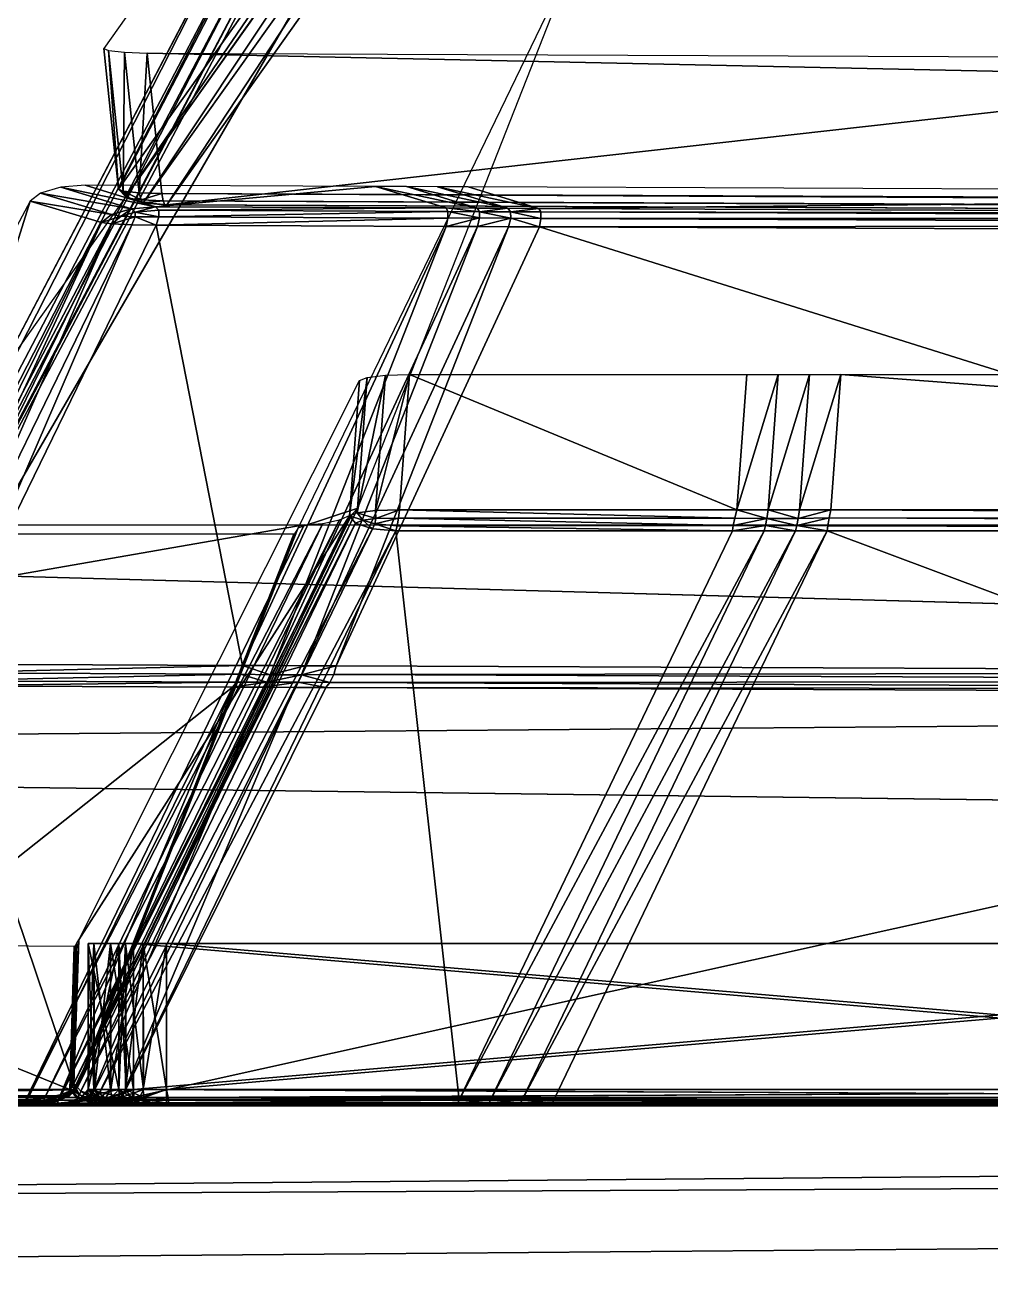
# Model space of a CAD drawing. Extents: x -683 to 86, y -225 to -3.
# Drawn here: x -293.07 to -281, y -217.78 to -202.1 of the extents above; entities that cross this region are included whole.
import ezdxf

# ---------------------------------------------------------------- set-up
doc = ezdxf.new("R2010")
doc.units = 0
doc.header["$MEASUREMENT"] = 0
doc.layers.get('0').update_dxf_attribs({"linetype": 'CONTINUOUS'})

msp = doc.modelspace()

# ---------------------------------------------------------------- linework, layer by layer
for points in [[(-56.735, -19.311, -12.591), (-325.08, -17.108, -7.264), (-325.08, -211.232, -7.264)], [(-56.735, -19.311, -12.591), (-325.08, -211.232, -7.264), (-56.735, -209.029, -12.591)], [(-291.904, -204.155, 103.821), (-287.996, -196.625, 122.625), (-292.088, -202.397, 103.361)], [(-291.904, -204.155, 103.821), (-287.812, -198.383, 123.086), (-287.996, -196.625, 122.625)], [(-287.812, -198.383, 123.086), (-291.904, -204.155, 103.821), (-291.815, -204.252, 103.842)], [(-287.812, -198.383, 123.086), (-291.815, -204.252, 103.842), (-287.709, -198.478, 123.116)], [(-287.709, -198.478, 123.116), (-291.815, -204.252, 103.842), (-291.594, -204.325, 103.85)], [(-287.709, -198.478, 123.116), (-291.594, -204.325, 103.85), (-287.48, -198.54, 123.157)], [(-287.48, -198.54, 123.157), (-291.594, -204.325, 103.85), (-291.301, -204.352, 103.84)], [(-287.48, -198.54, 123.157), (-291.301, -204.352, 103.84), (-287.189, -198.553, 123.197)], [(-290.08, -200.051, 128.705), (-499.793, -215.374, 98.63), (-499.765, -215.477, 98.607)], [(-290.08, -200.051, 128.705), (-499.765, -215.477, 98.607), (-290.045, -200.154, 128.682)], [(-290.045, -200.154, 128.682), (-499.765, -215.477, 98.607), (-499.681, -215.553, 98.542)], [(-290.045, -200.154, 128.682), (-499.681, -215.553, 98.542), (-289.954, -200.229, 128.619)], [(-289.954, -200.229, 128.619), (-499.681, -215.553, 98.542), (-499.565, -215.581, 98.455)], [(-289.954, -200.229, 128.619), (-499.565, -215.581, 98.455), (-289.832, -200.257, 128.532)], [(-297.564, -215.4, 89.619), (-289.692, -200.205, 128.669), (-297.719, -215.472, 89.618)], [(-297.719, -215.472, 89.618), (-289.692, -200.205, 128.669), (-289.91, -200.239, 128.705)], [(-297.488, -215.319, 89.615), (-289.528, -200.165, 128.591), (-297.564, -215.4, 89.619)], [(-297.564, -215.4, 89.619), (-289.528, -200.165, 128.591), (-289.692, -200.205, 128.669)], [(-297.488, -215.319, 89.615), (-289.444, -200.126, 128.483), (-289.528, -200.165, 128.591)], [(-289.832, -200.257, 128.532), (-499.565, -215.581, 98.455), (-497.42, -215.581, 96.887)], [(-289.832, -200.257, 128.532), (-497.42, -215.581, 96.887), (-287.687, -200.257, 126.964)], [(-297.93, -215.525, 89.61), (-290.15, -200.263, 128.695), (-298.164, -215.55, 89.599)], [(-297.719, -215.472, 89.618), (-289.91, -200.239, 128.705), (-297.93, -215.525, 89.61)], [(-297.93, -215.525, 89.61), (-289.91, -200.239, 128.705), (-290.15, -200.263, 128.695)], [(-288.911, -208.145, 5.943), (-286.181, -201.204, 6.645), (-289.658, -208.392, 23.328)], [(-291.904, -204.155, 103.821), (-292.088, -202.397, 103.361), (-292.03, -202.424, 103.265)], [(-291.904, -204.155, 103.821), (-292.03, -202.424, 103.265), (-291.847, -204.182, 103.725)], [(-291.847, -204.182, 103.725), (-292.03, -202.424, 103.265), (-291.832, -202.445, 103.186)], [(-291.847, -204.182, 103.725), (-291.832, -202.445, 103.186), (-291.648, -204.203, 103.646)], [(-291.648, -204.203, 103.646), (-291.832, -202.445, 103.186), (-291.547, -202.454, 103.145)], [(-291.648, -204.203, 103.646), (-291.547, -202.454, 103.145), (-291.363, -204.212, 103.605)], [(-189.161, -204.637, 97.89), (-291.363, -204.212, 103.605), (-291.547, -202.454, 103.145)], [(-189.161, -204.637, 97.89), (-291.547, -202.454, 103.145), (-189.345, -202.879, 97.429)], [(-291.744, -204.402, 103.484), (-292.628, -204.133, 101.814), (-292.879, -204.205, 101.822)], [(-291.441, -204.377, 103.471), (-292.323, -204.108, 101.799), (-292.628, -204.133, 101.814)], [(-291.441, -204.377, 103.471), (-292.628, -204.133, 101.814), (-291.744, -204.402, 103.484)], [(-291.441, -204.377, 103.471), (-288.691, -204.123, 101.596), (-292.323, -204.108, 101.799)], [(-291.441, -204.377, 103.471), (-287.809, -204.392, 103.268), (-288.691, -204.123, 101.596)], [(-287.422, -204.394, 103.246), (-288.305, -204.124, 101.575), (-288.691, -204.123, 101.596)], [(-287.422, -204.394, 103.246), (-288.691, -204.123, 101.596), (-287.809, -204.392, 103.268)], [(-287.035, -204.396, 103.225), (-287.918, -204.126, 101.553), (-288.305, -204.124, 101.575)], [(-287.035, -204.396, 103.225), (-288.305, -204.124, 101.575), (-287.422, -204.394, 103.246)], [(-286.649, -204.397, 103.203), (-287.531, -204.128, 101.531), (-287.918, -204.126, 101.553)], [(-286.649, -204.397, 103.203), (-287.918, -204.126, 101.553), (-287.035, -204.396, 103.225)], [(-286.649, -204.397, 103.203), (-267.797, -204.21, 100.428), (-287.531, -204.128, 101.531)], [(-294.764, -209.914, 102.868), (-293.01, -204.305, 101.821), (-295.392, -208.765, 101.572)], [(-294.764, -209.914, 102.868), (-292.117, -204.573, 103.48), (-293.01, -204.305, 101.821)], [(-291.992, -204.474, 103.488), (-292.879, -204.205, 101.822), (-293.01, -204.305, 101.821)], [(-291.992, -204.474, 103.488), (-293.01, -204.305, 101.821), (-292.117, -204.573, 103.48)], [(-291.744, -204.402, 103.484), (-292.879, -204.205, 101.822), (-291.992, -204.474, 103.488)], [(-291.904, -204.155, 103.821), (-291.847, -204.182, 103.725), (-291.76, -204.275, 103.749)], [(-291.904, -204.155, 103.821), (-291.76, -204.275, 103.749), (-291.815, -204.252, 103.842)], [(-291.847, -204.182, 103.725), (-291.648, -204.203, 103.646), (-291.62, -204.29, 103.694)], [(-291.847, -204.182, 103.725), (-291.62, -204.29, 103.694), (-291.76, -204.275, 103.749)], [(-291.594, -204.325, 103.85), (-291.815, -204.252, 103.842), (-291.76, -204.275, 103.749)], [(-291.594, -204.325, 103.85), (-291.76, -204.275, 103.749), (-291.604, -204.326, 103.754)], [(-291.76, -204.275, 103.749), (-291.62, -204.29, 103.694), (-291.604, -204.326, 103.754)], [(-291.363, -204.212, 103.605), (-291.62, -204.29, 103.694), (-291.648, -204.203, 103.646)], [(-291.363, -204.212, 103.605), (-291.347, -204.302, 103.656), (-291.62, -204.29, 103.694)], [(-291.347, -204.302, 103.656), (-291.604, -204.326, 103.754), (-291.62, -204.29, 103.694)], [(-291.347, -204.302, 103.656), (-291.324, -204.353, 103.742), (-291.604, -204.326, 103.754)], [(-189.16, -204.727, 97.941), (-291.347, -204.302, 103.656), (-291.363, -204.212, 103.605)], [(-189.16, -204.727, 97.941), (-291.363, -204.212, 103.605), (-189.161, -204.637, 97.89)], [(-189.168, -204.778, 98.029), (-291.324, -204.353, 103.742), (-291.347, -204.302, 103.656)], [(-189.168, -204.778, 98.029), (-291.347, -204.302, 103.656), (-189.16, -204.727, 97.941)], [(-286.649, -204.397, 103.203), (-266.914, -204.479, 102.099), (-267.797, -204.21, 100.428)], [(-291.744, -204.402, 103.484), (-291.992, -204.474, 103.488), (-291.871, -204.494, 103.572)], [(-291.744, -204.402, 103.484), (-291.871, -204.494, 103.572), (-291.696, -204.443, 103.569)], [(-291.696, -204.443, 103.569), (-291.871, -204.494, 103.572), (-291.695, -204.503, 103.611)], [(-291.441, -204.377, 103.471), (-291.744, -204.402, 103.484), (-291.696, -204.443, 103.569)], [(-291.441, -204.377, 103.471), (-291.696, -204.443, 103.569), (-291.403, -204.419, 103.56)], [(-291.401, -204.504, 103.62), (-291.403, -204.419, 103.56), (-291.696, -204.443, 103.569)], [(-291.401, -204.504, 103.62), (-291.696, -204.443, 103.569), (-291.695, -204.503, 103.611)], [(-291.301, -204.352, 103.84), (-291.594, -204.325, 103.85), (-291.604, -204.326, 103.754)], [(-291.301, -204.352, 103.84), (-291.604, -204.326, 103.754), (-291.324, -204.353, 103.742)], [(-287.809, -204.392, 103.268), (-291.441, -204.377, 103.471), (-291.403, -204.419, 103.56)], [(-287.809, -204.392, 103.268), (-291.403, -204.419, 103.56), (-287.788, -204.437, 103.356)], [(-287.788, -204.437, 103.356), (-291.403, -204.419, 103.56), (-291.401, -204.504, 103.62)], [(-287.788, -204.437, 103.356), (-291.401, -204.504, 103.62), (-287.786, -204.519, 103.418)], [(-189.184, -204.777, 98.129), (-291.301, -204.352, 103.84), (-291.324, -204.353, 103.742)], [(-189.184, -204.777, 98.129), (-291.324, -204.353, 103.742), (-189.168, -204.778, 98.029)], [(-287.809, -204.392, 103.268), (-287.788, -204.437, 103.356), (-287.391, -204.438, 103.339)], [(-287.809, -204.392, 103.268), (-287.391, -204.438, 103.339), (-287.422, -204.394, 103.246)], [(-287.788, -204.437, 103.356), (-287.786, -204.519, 103.418), (-287.389, -204.516, 103.394)], [(-287.788, -204.437, 103.356), (-287.389, -204.516, 103.394), (-287.391, -204.438, 103.339)], [(-287.035, -204.396, 103.225), (-287.422, -204.394, 103.246), (-287.391, -204.438, 103.339)], [(-287.035, -204.396, 103.225), (-287.391, -204.438, 103.339), (-287.003, -204.44, 103.318)], [(-287.391, -204.438, 103.339), (-287.389, -204.516, 103.394), (-287.001, -204.518, 103.372)], [(-287.391, -204.438, 103.339), (-287.001, -204.518, 103.372), (-287.003, -204.44, 103.318)], [(-286.649, -204.397, 103.203), (-287.035, -204.396, 103.225), (-287.003, -204.44, 103.318)], [(-286.649, -204.397, 103.203), (-287.003, -204.44, 103.318), (-286.624, -204.439, 103.293)], [(-286.622, -204.525, 103.35), (-286.624, -204.439, 103.293), (-287.003, -204.44, 103.318)], [(-286.622, -204.525, 103.35), (-287.003, -204.44, 103.318), (-287.001, -204.518, 103.372)], [(-266.914, -204.479, 102.099), (-286.649, -204.397, 103.203), (-286.624, -204.439, 103.293)], [(-266.914, -204.479, 102.099), (-286.624, -204.439, 103.293), (-266.886, -204.524, 102.187)], [(-266.886, -204.524, 102.187), (-286.624, -204.439, 103.293), (-286.622, -204.525, 103.35)], [(-292.117, -204.573, 103.48), (-294.764, -209.914, 102.868), (-294.628, -209.973, 102.947)], [(-292.117, -204.573, 103.48), (-294.628, -209.973, 102.947), (-291.99, -204.589, 103.569)], [(-291.99, -204.589, 103.569), (-294.628, -209.973, 102.947), (-294.391, -210.039, 102.995)], [(-291.99, -204.589, 103.569), (-294.391, -210.039, 102.995), (-291.739, -204.602, 103.625)], [(-291.739, -204.602, 103.625), (-294.391, -210.039, 102.995), (-294.109, -210.097, 103)], [(-291.739, -204.602, 103.625), (-294.109, -210.097, 103), (-291.435, -204.608, 103.633)], [(-292.117, -204.573, 103.48), (-291.871, -204.494, 103.572), (-291.992, -204.474, 103.488)], [(-292.117, -204.573, 103.48), (-291.99, -204.589, 103.569), (-291.871, -204.494, 103.572)], [(-291.99, -204.589, 103.569), (-291.695, -204.503, 103.611), (-291.871, -204.494, 103.572)], [(-291.99, -204.589, 103.569), (-291.739, -204.602, 103.625), (-291.695, -204.503, 103.611)], [(-291.435, -204.608, 103.633), (-291.695, -204.503, 103.611), (-291.739, -204.602, 103.625)], [(-291.435, -204.608, 103.633), (-291.401, -204.504, 103.62), (-291.695, -204.503, 103.611)], [(-287.786, -204.519, 103.418), (-291.401, -204.504, 103.62), (-291.435, -204.608, 103.633)], [(-287.786, -204.519, 103.418), (-291.435, -204.608, 103.633), (-287.808, -204.623, 103.43)], [(-287.808, -204.623, 103.43), (-290.354, -210.113, 102.79), (-289.964, -210.114, 102.769)], [(-287.808, -204.623, 103.43), (-289.964, -210.114, 102.769), (-287.418, -204.624, 103.409)], [(-287.808, -204.623, 103.43), (-287.418, -204.624, 103.409), (-287.389, -204.516, 103.394)], [(-287.808, -204.623, 103.43), (-287.389, -204.516, 103.394), (-287.786, -204.519, 103.418)], [(-287.418, -204.624, 103.409), (-287.001, -204.518, 103.372), (-287.389, -204.516, 103.394)], [(-287.418, -204.624, 103.409), (-287.029, -204.626, 103.387), (-287.001, -204.518, 103.372)], [(-286.639, -204.628, 103.365), (-287.001, -204.518, 103.372), (-287.029, -204.626, 103.387)], [(-286.639, -204.628, 103.365), (-286.622, -204.525, 103.35), (-287.001, -204.518, 103.372)], [(-266.876, -204.606, 102.248), (-286.622, -204.525, 103.35), (-286.639, -204.628, 103.365)], [(-266.876, -204.606, 102.248), (-286.639, -204.628, 103.365), (-266.891, -204.71, 102.261)], [(-266.886, -204.524, 102.187), (-286.622, -204.525, 103.35), (-266.876, -204.606, 102.248)], [(-287.418, -204.624, 103.409), (-289.964, -210.114, 102.769), (-289.575, -210.116, 102.747)], [(-287.418, -204.624, 103.409), (-289.575, -210.116, 102.747), (-287.029, -204.626, 103.387)], [(-287.029, -204.626, 103.387), (-289.575, -210.116, 102.747), (-289.185, -210.118, 102.725)], [(-287.029, -204.626, 103.387), (-289.185, -210.118, 102.725), (-286.639, -204.628, 103.365)], [(-288.92, -208.203, 6.08), (-288.795, -206.512, 6.725), (-288.566, -206.484, 6.656)], [(-288.92, -208.203, 6.08), (-288.566, -206.484, 6.656), (-288.69, -208.175, 6.011)], [(-288.69, -208.175, 6.011), (-288.566, -206.484, 6.656), (-288.268, -206.473, 6.626)], [(-288.69, -208.175, 6.011), (-288.268, -206.473, 6.626), (-288.392, -208.165, 5.981)], [(-284.172, -208.165, 5.896), (-288.392, -208.165, 5.981), (-288.268, -206.473, 6.626)], [(-284.172, -208.165, 5.896), (-288.268, -206.473, 6.626), (-284.048, -206.473, 6.541)], [(-284.172, -208.165, 5.896), (-284.048, -206.473, 6.541), (-283.656, -206.473, 6.533)], [(-284.172, -208.165, 5.896), (-283.656, -206.473, 6.533), (-283.78, -208.165, 5.888)], [(-283.78, -208.165, 5.888), (-283.656, -206.473, 6.533), (-283.265, -206.473, 6.526)], [(-283.78, -208.165, 5.888), (-283.265, -206.473, 6.526), (-283.389, -208.165, 5.88)], [(-283.389, -208.165, 5.88), (-283.265, -206.473, 6.526), (-282.873, -206.473, 6.518)], [(-283.389, -208.165, 5.88), (-282.873, -206.473, 6.518), (-282.997, -208.165, 5.873)], [(-260.65, -208.165, 5.422), (-282.997, -208.165, 5.873), (-282.873, -206.473, 6.518)], [(-260.65, -208.165, 5.422), (-282.873, -206.473, 6.518), (-260.526, -206.473, 6.067)], [(-289.016, -208.241, 6.169), (-292.403, -213.546, 22.949), (-288.893, -206.55, 6.814)], [(-289.016, -208.241, 6.169), (-288.893, -206.55, 6.814), (-288.795, -206.512, 6.725)], [(-289.016, -208.241, 6.169), (-288.795, -206.512, 6.725), (-288.92, -208.203, 6.08)], [(-288.987, -208.224, 5.935), (-292.464, -215.411, 22.616), (-292.618, -215.479, 22.611)], [(-288.987, -208.224, 5.935), (-292.618, -215.479, 22.611), (-289.142, -208.292, 5.931)], [(-288.911, -208.145, 5.943), (-292.388, -215.333, 22.626), (-292.464, -215.411, 22.616)], [(-288.911, -208.145, 5.943), (-292.464, -215.411, 22.616), (-288.987, -208.224, 5.935)], [(-288.911, -208.145, 5.943), (-289.658, -208.392, 23.328), (-292.388, -215.333, 22.626)], [(-289.016, -208.241, 6.169), (-288.92, -208.203, 6.08), (-288.849, -208.294, 6.048)], [(-288.92, -208.203, 6.08), (-288.69, -208.175, 6.011), (-288.688, -208.275, 5.999)], [(-288.92, -208.203, 6.08), (-288.688, -208.275, 5.999), (-288.849, -208.294, 6.048)], [(-288.392, -208.165, 5.981), (-288.688, -208.275, 5.999), (-288.69, -208.175, 6.011)], [(-288.392, -208.165, 5.981), (-288.402, -208.269, 5.969), (-288.688, -208.275, 5.999)], [(-284.198, -208.269, 5.885), (-288.402, -208.269, 5.969), (-288.392, -208.165, 5.981)], [(-284.198, -208.269, 5.885), (-288.392, -208.165, 5.981), (-284.172, -208.165, 5.896)], [(-284.172, -208.165, 5.896), (-283.799, -208.273, 5.877), (-284.198, -208.269, 5.885)], [(-284.172, -208.165, 5.896), (-283.78, -208.165, 5.888), (-283.799, -208.273, 5.877)], [(-283.78, -208.165, 5.888), (-283.406, -208.273, 5.869), (-283.799, -208.273, 5.877)], [(-283.78, -208.165, 5.888), (-283.389, -208.165, 5.88), (-283.406, -208.273, 5.869)], [(-282.997, -208.165, 5.873), (-283.02, -208.268, 5.864), (-283.406, -208.273, 5.869)], [(-282.997, -208.165, 5.873), (-283.406, -208.273, 5.869), (-283.389, -208.165, 5.88)], [(-260.676, -208.269, 5.41), (-283.02, -208.268, 5.864), (-282.997, -208.165, 5.873)], [(-260.676, -208.269, 5.41), (-282.997, -208.165, 5.873), (-260.65, -208.165, 5.422)], [(-289.352, -208.337, 5.93), (-292.829, -215.525, 22.614), (-293.063, -215.543, 22.623)], [(-289.352, -208.337, 5.93), (-293.063, -215.543, 22.623), (-289.584, -208.353, 5.933)], [(-289.142, -208.292, 5.931), (-292.618, -215.479, 22.611), (-292.829, -215.525, 22.614)], [(-289.142, -208.292, 5.931), (-292.829, -215.525, 22.614), (-289.352, -208.337, 5.93)], [(-289.016, -208.241, 6.169), (-292.464, -215.339, 22.643), (-292.403, -213.546, 22.949)], [(-288.943, -208.335, 6.132), (-292.464, -215.339, 22.643), (-289.016, -208.241, 6.169)], [(-288.943, -208.335, 6.132), (-292.378, -215.435, 22.615), (-292.464, -215.339, 22.643)], [(-288.731, -208.404, 6.102), (-292.378, -215.435, 22.615), (-288.943, -208.335, 6.132)], [(-289.016, -208.241, 6.169), (-288.849, -208.294, 6.048), (-288.943, -208.335, 6.132)], [(-288.731, -208.404, 6.102), (-288.943, -208.335, 6.132), (-288.849, -208.294, 6.048)], [(-288.688, -208.275, 5.999), (-288.7, -208.343, 6.027), (-288.849, -208.294, 6.048)], [(-288.731, -208.404, 6.102), (-288.849, -208.294, 6.048), (-288.7, -208.343, 6.027)], [(-288.438, -208.429, 6.087), (-288.731, -208.404, 6.102), (-288.7, -208.343, 6.027)], [(-288.402, -208.269, 5.969), (-288.419, -208.366, 6.008), (-288.7, -208.343, 6.027)], [(-288.402, -208.269, 5.969), (-288.7, -208.343, 6.027), (-288.688, -208.275, 5.999)], [(-288.438, -208.429, 6.087), (-288.7, -208.343, 6.027), (-288.419, -208.366, 6.008)], [(-284.227, -208.429, 6.002), (-288.438, -208.429, 6.087), (-288.419, -208.366, 6.008)], [(-284.217, -208.364, 5.926), (-288.419, -208.366, 6.008), (-288.402, -208.269, 5.969)], [(-284.227, -208.429, 6.002), (-288.419, -208.366, 6.008), (-284.217, -208.364, 5.926)], [(-284.217, -208.364, 5.926), (-288.402, -208.269, 5.969), (-284.198, -208.269, 5.885)], [(-284.227, -208.429, 6.002), (-284.217, -208.364, 5.926), (-283.816, -208.363, 5.913)], [(-284.227, -208.429, 6.002), (-283.816, -208.363, 5.913), (-283.832, -208.429, 5.994)], [(-284.217, -208.364, 5.926), (-284.198, -208.269, 5.885), (-283.799, -208.273, 5.877)], [(-284.217, -208.364, 5.926), (-283.799, -208.273, 5.877), (-283.816, -208.363, 5.913)], [(-283.438, -208.429, 5.986), (-283.832, -208.429, 5.994), (-283.816, -208.363, 5.913)], [(-283.799, -208.273, 5.877), (-283.423, -208.363, 5.905), (-283.816, -208.363, 5.913)], [(-283.438, -208.429, 5.986), (-283.816, -208.363, 5.913), (-283.423, -208.363, 5.905)], [(-283.799, -208.273, 5.877), (-283.406, -208.273, 5.869), (-283.423, -208.363, 5.905)], [(-283.043, -208.429, 5.978), (-283.438, -208.429, 5.986), (-283.423, -208.363, 5.905)], [(-283.02, -208.268, 5.864), (-283.037, -208.366, 5.9), (-283.423, -208.363, 5.905)], [(-283.02, -208.268, 5.864), (-283.423, -208.363, 5.905), (-283.406, -208.273, 5.869)], [(-283.043, -208.429, 5.978), (-283.423, -208.363, 5.905), (-283.037, -208.366, 5.9)], [(-260.703, -208.429, 5.528), (-283.043, -208.429, 5.978), (-283.037, -208.366, 5.9)], [(-260.694, -208.364, 5.452), (-283.037, -208.366, 5.9), (-283.02, -208.268, 5.864)], [(-260.703, -208.429, 5.528), (-283.037, -208.366, 5.9), (-260.694, -208.364, 5.452)], [(-260.694, -208.364, 5.452), (-283.02, -208.268, 5.864), (-260.676, -208.269, 5.41)], [(-292.444, -215.419, 23), (-294.791, -208.471, 89.925), (-297.523, -215.419, 89.222)], [(-292.444, -215.419, 23), (-289.711, -208.471, 23.703), (-294.791, -208.471, 89.925)], [(-289.711, -208.471, 23.703), (-292.444, -215.419, 23), (-292.435, -215.412, 22.918)], [(-289.711, -208.471, 23.703), (-292.435, -215.412, 22.918), (-289.703, -208.465, 23.616)], [(-289.703, -208.465, 23.616), (-292.435, -215.412, 22.918), (-292.422, -215.394, 22.819)], [(-289.703, -208.465, 23.616), (-292.422, -215.394, 22.819), (-289.69, -208.448, 23.514)], [(-289.69, -208.448, 23.514), (-292.422, -215.394, 22.819), (-292.405, -215.366, 22.716)], [(-289.69, -208.448, 23.514), (-292.405, -215.366, 22.716), (-289.674, -208.422, 23.413)], [(-289.674, -208.422, 23.413), (-292.405, -215.366, 22.716), (-292.388, -215.333, 22.626)], [(-289.674, -208.422, 23.413), (-292.388, -215.333, 22.626), (-289.658, -208.392, 23.328)], [(-288.731, -208.404, 6.102), (-292.167, -215.509, 22.599), (-292.378, -215.435, 22.615)], [(-288.438, -208.429, 6.087), (-292.167, -215.509, 22.599), (-288.731, -208.404, 6.102)], [(-288.438, -208.429, 6.087), (-291.879, -215.544, 22.599), (-292.167, -215.509, 22.599)], [(-287.646, -215.543, 22.514), (-284.227, -208.429, 6.002), (-283.832, -208.429, 5.994)], [(-287.646, -215.543, 22.514), (-283.832, -208.429, 5.994), (-287.252, -215.543, 22.506)], [(-287.252, -215.543, 22.506), (-283.832, -208.429, 5.994), (-283.438, -208.429, 5.986)], [(-287.252, -215.543, 22.506), (-283.438, -208.429, 5.986), (-286.858, -215.543, 22.498)], [(-286.858, -215.543, 22.498), (-283.438, -208.429, 5.986), (-283.043, -208.429, 5.978)], [(-286.858, -215.543, 22.498), (-283.043, -208.429, 5.978), (-286.463, -215.543, 22.49)], [(-290.354, -210.113, 102.79), (-294.109, -210.097, 103), (-294.14, -210.206, 102.961)], [(-290.381, -210.221, 102.751), (-294.14, -210.206, 102.961), (-294.189, -210.304, 102.888)], [(-290.381, -210.221, 102.751), (-294.189, -210.304, 102.888), (-290.427, -210.322, 102.678)], [(-290.354, -210.113, 102.79), (-294.14, -210.206, 102.961), (-290.381, -210.221, 102.751)], [(-290.381, -210.221, 102.751), (-290.427, -210.322, 102.678), (-290.05, -210.32, 102.661)], [(-290.354, -210.113, 102.79), (-290.381, -210.221, 102.751), (-290.007, -210.228, 102.73)], [(-290.381, -210.221, 102.751), (-290.05, -210.32, 102.661), (-290.007, -210.228, 102.73)], [(-290.354, -210.113, 102.79), (-290.007, -210.228, 102.73), (-289.964, -210.114, 102.769)], [(-290.05, -210.32, 102.661), (-289.618, -210.229, 102.708), (-290.007, -210.228, 102.73)], [(-290.05, -210.32, 102.661), (-289.661, -210.322, 102.639), (-289.618, -210.229, 102.708)], [(-289.575, -210.116, 102.747), (-289.964, -210.114, 102.769), (-290.007, -210.228, 102.73)], [(-289.575, -210.116, 102.747), (-290.007, -210.228, 102.73), (-289.618, -210.229, 102.708)], [(-289.261, -210.325, 102.612), (-289.618, -210.229, 102.708), (-289.661, -210.322, 102.639)], [(-289.185, -210.118, 102.725), (-289.575, -210.116, 102.747), (-289.618, -210.229, 102.708)], [(-289.185, -210.118, 102.725), (-289.618, -210.229, 102.708), (-289.212, -210.227, 102.688)], [(-289.261, -210.325, 102.612), (-289.212, -210.227, 102.688), (-289.618, -210.229, 102.708)], [(-268.899, -210.311, 101.55), (-289.212, -210.227, 102.688), (-289.261, -210.325, 102.612)], [(-268.881, -210.202, 101.589), (-289.185, -210.118, 102.725), (-289.212, -210.227, 102.688)], [(-268.881, -210.202, 101.589), (-289.212, -210.227, 102.688), (-268.899, -210.311, 101.55)], [(-290.427, -210.322, 102.678), (-294.189, -210.304, 102.888), (-294.246, -210.368, 102.798)], [(-290.427, -210.322, 102.678), (-294.246, -210.368, 102.798), (-290.481, -210.383, 102.587)], [(-292.658, -215.55, 89.35), (-290.481, -210.383, 102.587), (-293.047, -215.55, 89.367)], [(-292.658, -215.55, 89.35), (-290.092, -210.385, 102.566), (-290.481, -210.383, 102.587)], [(-292.268, -215.55, 89.332), (-290.092, -210.385, 102.566), (-292.658, -215.55, 89.35)], [(-292.268, -215.55, 89.332), (-289.703, -210.387, 102.544), (-290.092, -210.385, 102.566)], [(-291.879, -215.55, 89.314), (-289.703, -210.387, 102.544), (-292.268, -215.55, 89.332)], [(-291.879, -215.55, 89.314), (-289.314, -210.388, 102.522), (-289.703, -210.387, 102.544)], [(-290.481, -210.383, 102.587), (-290.092, -210.385, 102.566), (-290.05, -210.32, 102.661)], [(-290.481, -210.383, 102.587), (-290.05, -210.32, 102.661), (-290.427, -210.322, 102.678)], [(-290.092, -210.385, 102.566), (-289.661, -210.322, 102.639), (-290.05, -210.32, 102.661)], [(-290.092, -210.385, 102.566), (-289.703, -210.387, 102.544), (-289.661, -210.322, 102.639)], [(-289.314, -210.388, 102.522), (-289.661, -210.322, 102.639), (-289.703, -210.387, 102.544)], [(-289.314, -210.388, 102.522), (-289.261, -210.325, 102.612), (-289.661, -210.322, 102.639)], [(-268.935, -210.412, 101.476), (-289.261, -210.325, 102.612), (-289.314, -210.388, 102.522)], [(-268.935, -210.412, 101.476), (-289.314, -210.388, 102.522), (-268.98, -210.473, 101.385)], [(-268.899, -210.311, 101.55), (-289.261, -210.325, 102.612), (-268.935, -210.412, 101.476)], [(-292.484, -215.377, 22.76), (-292.425, -213.585, 23.065), (-292.403, -213.546, 22.949)], [(-292.484, -215.377, 22.76), (-292.403, -213.546, 22.949), (-292.464, -215.339, 22.643)], [(-292.516, -215.417, 23.017), (-297.026, -215.417, 81.689), (-297.026, -213.591, 81.689)], [(-292.516, -215.417, 23.017), (-297.026, -213.591, 81.689), (-292.458, -213.624, 23.323)], [(-292.516, -215.417, 23.017), (-292.458, -213.624, 23.323), (-292.445, -213.613, 23.202)], [(-292.516, -215.417, 23.017), (-292.445, -213.613, 23.202), (-292.504, -215.406, 22.897)], [(-292.504, -215.406, 22.897), (-292.445, -213.613, 23.202), (-292.425, -213.585, 23.065)], [(-292.504, -215.406, 22.897), (-292.425, -213.585, 23.065), (-292.484, -215.377, 22.76)], [(-292.284, -215.417, 86.534), (-291.903, -215.417, 81.852), (-291.903, -213.591, 81.852)], [(-292.284, -215.417, 86.534), (-291.903, -213.591, 81.852), (-292.284, -213.591, 86.534)], [(-292.284, -215.417, 86.534), (-292.284, -213.591, 86.534), (-292.214, -213.591, 86.626)], [(-292.284, -215.417, 86.534), (-292.214, -213.591, 86.626), (-292.205, -215.417, 86.624)], [(-291.903, -215.417, 81.852), (-292.284, -215.417, 86.534), (-292.284, -213.591, 86.534)], [(-291.903, -215.417, 81.852), (-292.284, -213.591, 86.534), (-291.903, -213.591, 81.852)], [(-292.215, -215.417, 86.627), (-292.214, -213.591, 86.626), (-292.284, -213.591, 86.534)], [(-292.215, -215.417, 86.627), (-292.284, -213.591, 86.534), (-292.284, -215.417, 86.534)], [(-292.007, -215.417, 86.687), (-292.214, -213.591, 86.626), (-292.215, -215.417, 86.627)], [(-292.205, -215.417, 86.624), (-292.214, -213.591, 86.626), (-292.006, -213.591, 86.686)], [(-292.007, -215.417, 86.687), (-292.006, -213.591, 86.686), (-292.214, -213.591, 86.626)], [(-292.205, -215.417, 86.624), (-292.006, -213.591, 86.686), (-292.001, -215.417, 86.683)], [(-291.717, -215.417, 86.699), (-292.006, -213.591, 86.686), (-292.007, -215.417, 86.687)], [(-292.001, -215.417, 86.683), (-292.006, -213.591, 86.686), (-291.717, -213.591, 86.699)], [(-291.717, -215.417, 86.699), (-291.717, -213.591, 86.699), (-292.006, -213.591, 86.686)], [(-292.001, -215.417, 86.683), (-291.717, -213.591, 86.699), (-291.717, -215.417, 86.699)], [(-291.81, -215.417, 81.755), (-291.818, -213.591, 81.754), (-291.903, -213.591, 81.852)], [(-291.81, -215.417, 81.755), (-291.903, -213.591, 81.852), (-291.903, -215.417, 81.852)], [(-291.903, -215.417, 81.852), (-291.903, -213.591, 81.852), (-291.818, -213.591, 81.754)], [(-291.903, -215.417, 81.852), (-291.818, -213.591, 81.754), (-291.819, -215.417, 81.753)], [(-291.819, -215.417, 81.753), (-291.818, -213.591, 81.754), (-291.598, -213.591, 81.675)], [(-291.819, -215.417, 81.753), (-291.598, -213.591, 81.675), (-291.599, -215.417, 81.674)], [(-291.593, -215.417, 81.677), (-291.598, -213.591, 81.675), (-291.818, -213.591, 81.754)], [(-291.593, -215.417, 81.677), (-291.818, -213.591, 81.754), (-291.81, -215.417, 81.755)], [(-270.514, -215.417, 85.761), (-291.717, -215.417, 86.699), (-291.717, -213.591, 86.699)], [(-270.514, -215.417, 85.761), (-291.717, -213.591, 86.699), (-270.514, -213.591, 85.761)], [(-291.717, -215.417, 86.699), (-270.514, -215.417, 85.761), (-270.514, -213.591, 85.761)], [(-291.717, -215.417, 86.699), (-270.514, -213.591, 85.761), (-291.717, -213.591, 86.699)], [(-291.599, -215.417, 81.674), (-291.598, -213.591, 81.675), (-291.304, -213.591, 81.637)], [(-291.599, -215.417, 81.674), (-291.304, -213.591, 81.637), (-291.304, -215.417, 81.637)], [(-291.304, -215.417, 81.637), (-291.304, -213.591, 81.637), (-291.598, -213.591, 81.675)], [(-291.304, -215.417, 81.637), (-291.598, -213.591, 81.675), (-291.593, -215.417, 81.677)], [(-291.304, -215.417, 81.637), (-270.004, -215.417, 80.738), (-270.004, -213.591, 80.738)], [(-291.304, -215.417, 81.637), (-270.004, -213.591, 80.738), (-291.304, -213.591, 81.637)], [(-270.004, -215.417, 80.738), (-291.304, -215.417, 81.637), (-291.304, -213.591, 81.637)], [(-270.004, -215.417, 80.738), (-291.304, -213.591, 81.637), (-270.004, -213.591, 80.738)], [(-292.444, -215.419, 23), (-297.523, -215.419, 89.222), (-297.599, -215.496, 89.224)], [(-292.444, -215.419, 23), (-297.599, -215.496, 89.224), (-292.519, -215.496, 22.999)], [(-292.432, -215.517, 23), (-296.938, -215.517, 81.679), (-297.026, -215.417, 81.689)], [(-292.432, -215.517, 23), (-297.026, -215.417, 81.689), (-292.516, -215.417, 23.017)], [(-292.464, -215.411, 22.616), (-292.503, -215.445, 22.713), (-292.635, -215.511, 22.706)], [(-292.464, -215.411, 22.616), (-292.635, -215.511, 22.706), (-292.618, -215.479, 22.611)], [(-292.444, -215.419, 23), (-292.531, -215.488, 22.904), (-292.435, -215.412, 22.918)], [(-292.435, -215.412, 22.918), (-292.531, -215.488, 22.904), (-292.519, -215.472, 22.809)], [(-292.444, -215.419, 23), (-292.519, -215.496, 22.999), (-292.531, -215.488, 22.904)], [(-292.405, -215.366, 22.716), (-292.422, -215.394, 22.819), (-292.519, -215.472, 22.809)], [(-292.405, -215.366, 22.716), (-292.519, -215.472, 22.809), (-292.503, -215.445, 22.713)], [(-292.435, -215.412, 22.918), (-292.519, -215.472, 22.809), (-292.422, -215.394, 22.819)], [(-292.516, -215.417, 23.017), (-292.504, -215.406, 22.897), (-292.414, -215.508, 22.872)], [(-292.516, -215.417, 23.017), (-292.414, -215.508, 22.872), (-292.432, -215.517, 23)], [(-292.504, -215.406, 22.897), (-292.484, -215.377, 22.76), (-292.395, -215.481, 22.742)], [(-292.504, -215.406, 22.897), (-292.395, -215.481, 22.742), (-292.414, -215.508, 22.872)], [(-292.388, -215.333, 22.626), (-292.405, -215.366, 22.716), (-292.503, -215.445, 22.713)], [(-292.388, -215.333, 22.626), (-292.503, -215.445, 22.713), (-292.464, -215.411, 22.616)], [(-292.464, -215.339, 22.643), (-292.395, -215.481, 22.742), (-292.484, -215.377, 22.76)], [(-292.464, -215.339, 22.643), (-292.378, -215.435, 22.615), (-292.395, -215.481, 22.742)], [(-292.378, -215.435, 22.615), (-292.199, -215.549, 22.726), (-292.395, -215.481, 22.742)], [(-292.378, -215.435, 22.615), (-292.167, -215.509, 22.599), (-292.199, -215.549, 22.726)], [(-292.284, -215.417, 86.534), (-292.294, -215.524, 86.65), (-292.372, -215.517, 86.543)], [(-292.372, -215.517, 86.543), (-291.992, -215.517, 81.862), (-291.903, -215.417, 81.852)], [(-292.372, -215.517, 86.543), (-291.903, -215.417, 81.852), (-292.284, -215.417, 86.534)], [(-292.284, -215.417, 86.534), (-292.205, -215.417, 86.624), (-292.294, -215.524, 86.65)], [(-292.205, -215.417, 86.624), (-292.07, -215.524, 86.715), (-292.294, -215.524, 86.65)], [(-292.284, -215.417, 86.534), (-292.204, -215.518, 86.53), (-292.137, -215.514, 86.618)], [(-292.284, -215.417, 86.534), (-292.137, -215.514, 86.618), (-292.215, -215.417, 86.627)], [(-292.284, -215.417, 86.534), (-291.903, -215.417, 81.852), (-291.823, -215.518, 81.85)], [(-292.284, -215.417, 86.534), (-291.823, -215.518, 81.85), (-292.204, -215.518, 86.53)], [(-292.007, -215.417, 86.687), (-292.215, -215.417, 86.627), (-292.137, -215.514, 86.618)], [(-292.205, -215.417, 86.624), (-292.001, -215.417, 86.683), (-292.07, -215.524, 86.715)], [(-292.007, -215.417, 86.687), (-292.137, -215.514, 86.618), (-291.99, -215.514, 86.661)], [(-291.717, -215.417, 86.699), (-291.733, -215.517, 86.728), (-292.07, -215.524, 86.715)], [(-291.717, -215.417, 86.699), (-292.07, -215.524, 86.715), (-292.001, -215.417, 86.683)], [(-291.717, -215.417, 86.699), (-292.007, -215.417, 86.687), (-291.99, -215.514, 86.661)], [(-291.903, -215.417, 81.852), (-291.992, -215.517, 81.862), (-291.895, -215.524, 81.741)], [(-291.717, -215.417, 86.699), (-291.99, -215.514, 86.661), (-291.712, -215.518, 86.673)], [(-291.903, -215.417, 81.852), (-291.895, -215.524, 81.741), (-291.81, -215.417, 81.755)], [(-291.903, -215.417, 81.852), (-291.819, -215.417, 81.753), (-291.741, -215.514, 81.755)], [(-291.903, -215.417, 81.852), (-291.741, -215.514, 81.755), (-291.823, -215.518, 81.85)], [(-291.593, -215.417, 81.677), (-291.81, -215.417, 81.755), (-291.895, -215.524, 81.741)], [(-291.593, -215.417, 81.677), (-291.895, -215.524, 81.741), (-291.645, -215.524, 81.651)], [(-291.819, -215.417, 81.753), (-291.599, -215.417, 81.674), (-291.587, -215.514, 81.699)], [(-291.819, -215.417, 81.753), (-291.587, -215.514, 81.699), (-291.741, -215.514, 81.755)], [(-291.717, -215.417, 86.699), (-270.537, -215.517, 85.791), (-291.733, -215.517, 86.728)], [(-291.717, -215.417, 86.699), (-270.514, -215.417, 85.761), (-270.537, -215.517, 85.791)], [(-291.712, -215.518, 86.673), (-270.514, -215.417, 85.761), (-291.717, -215.417, 86.699)], [(-291.712, -215.518, 86.673), (-270.514, -215.518, 85.735), (-270.514, -215.417, 85.761)], [(-291.304, -215.417, 81.637), (-291.593, -215.417, 81.677), (-291.645, -215.524, 81.651)], [(-291.304, -215.417, 81.637), (-291.645, -215.524, 81.651), (-291.284, -215.517, 81.608)], [(-291.304, -215.417, 81.637), (-291.587, -215.514, 81.699), (-291.599, -215.417, 81.674)], [(-291.304, -215.417, 81.637), (-291.304, -215.518, 81.663), (-291.587, -215.514, 81.699)], [(-291.284, -215.517, 81.608), (-270.004, -215.417, 80.738), (-291.304, -215.417, 81.637)], [(-291.304, -215.417, 81.637), (-270.004, -215.417, 80.738), (-270.009, -215.518, 80.764)], [(-291.304, -215.417, 81.637), (-270.009, -215.518, 80.764), (-291.304, -215.518, 81.663)], [(-291.284, -215.517, 81.608), (-269.987, -215.517, 80.709), (-270.004, -215.417, 80.738)], [(-293.075, -215.573, 22.705), (-330.935, -215.543, 23.386), (-293.063, -215.543, 22.623)], [(-55.388, -215.552, 1.296), (-326.92, -216.881, 4.474), (-327.253, -217.785, 6.693)], [(-292.673, -215.561, 22.997), (-297.753, -215.561, 89.225), (-297.961, -215.605, 89.226)], [(-292.673, -215.561, 22.997), (-297.961, -215.605, 89.226), (-292.881, -215.605, 22.994)], [(-292.519, -215.496, 22.999), (-297.599, -215.496, 89.224), (-297.753, -215.561, 89.225)], [(-292.519, -215.496, 22.999), (-297.753, -215.561, 89.225), (-292.673, -215.561, 22.997)], [(-297.005, -215.61, 89.293), (-293.065, -215.611, 89.114), (-293.055, -215.584, 89.251)], [(-297.005, -215.61, 89.293), (-293.055, -215.584, 89.251), (-297, -215.584, 89.43)], [(-297, -215.584, 89.43), (-293.055, -215.584, 89.251), (-293.047, -215.55, 89.367)], [(-297, -215.584, 89.43), (-293.047, -215.55, 89.367), (-296.996, -215.55, 89.546)], [(-292.222, -215.59, 22.983), (-296.725, -215.59, 81.669), (-296.938, -215.517, 81.679)], [(-292.222, -215.59, 22.983), (-296.938, -215.517, 81.679), (-292.432, -215.517, 23)], [(-291.933, -215.62, 22.968), (-296.435, -215.62, 81.662), (-296.725, -215.59, 81.669)], [(-291.933, -215.62, 22.968), (-296.725, -215.59, 81.669), (-292.222, -215.59, 22.983)], [(-293.112, -215.62, 22.991), (-293.101, -215.614, 22.905), (-292.864, -215.589, 22.897)], [(-293.112, -215.62, 22.991), (-292.864, -215.589, 22.897), (-292.881, -215.605, 22.994)], [(-293.101, -215.614, 22.905), (-293.088, -215.598, 22.804), (-292.852, -215.574, 22.802)], [(-293.101, -215.614, 22.905), (-292.852, -215.574, 22.802), (-292.864, -215.589, 22.897)], [(-293.075, -215.573, 22.705), (-292.852, -215.574, 22.802), (-293.088, -215.598, 22.804)], [(-293.063, -215.543, 22.623), (-292.838, -215.549, 22.708), (-293.075, -215.573, 22.705)], [(-293.075, -215.573, 22.705), (-292.838, -215.549, 22.708), (-292.852, -215.574, 22.802)], [(-293.055, -215.584, 89.251), (-293.065, -215.611, 89.114), (-292.678, -215.61, 89.102)], [(-293.063, -215.543, 22.623), (-292.829, -215.525, 22.614), (-292.838, -215.549, 22.708)], [(-293.047, -215.55, 89.367), (-293.055, -215.584, 89.251), (-292.67, -215.586, 89.23)], [(-293.055, -215.584, 89.251), (-292.678, -215.61, 89.102), (-292.67, -215.586, 89.23)], [(-293.047, -215.55, 89.367), (-292.67, -215.586, 89.23), (-292.658, -215.55, 89.35)], [(-292.896, -215.62, 86.815), (-292.885, -215.62, 86.687), (-292.534, -215.592, 86.673)], [(-292.896, -215.62, 86.815), (-292.534, -215.592, 86.673), (-292.505, -215.606, 86.799)], [(-292.875, -215.62, 86.558), (-292.534, -215.592, 86.673), (-292.885, -215.62, 86.687)], [(-292.881, -215.605, 22.994), (-292.864, -215.589, 22.897), (-292.662, -215.552, 22.899)], [(-292.881, -215.605, 22.994), (-292.662, -215.552, 22.899), (-292.673, -215.561, 22.997)], [(-292.875, -215.62, 86.558), (-292.585, -215.59, 86.551), (-292.534, -215.592, 86.673)], [(-292.875, -215.62, 86.558), (-292.494, -215.62, 81.879), (-292.205, -215.59, 81.872)], [(-292.875, -215.62, 86.558), (-292.205, -215.59, 81.872), (-292.585, -215.59, 86.551)], [(-292.864, -215.589, 22.897), (-292.852, -215.574, 22.802), (-292.65, -215.537, 22.802)], [(-292.864, -215.589, 22.897), (-292.65, -215.537, 22.802), (-292.662, -215.552, 22.899)], [(-292.838, -215.549, 22.708), (-292.65, -215.537, 22.802), (-292.852, -215.574, 22.802)], [(-292.829, -215.525, 22.614), (-292.635, -215.511, 22.706), (-292.838, -215.549, 22.708)], [(-292.838, -215.549, 22.708), (-292.635, -215.511, 22.706), (-292.65, -215.537, 22.802)], [(-292.829, -215.525, 22.614), (-292.618, -215.479, 22.611), (-292.635, -215.511, 22.706)], [(-292.279, -215.586, 89.212), (-292.67, -215.586, 89.23), (-292.678, -215.61, 89.102)], [(-292.279, -215.586, 89.212), (-292.678, -215.61, 89.102), (-292.285, -215.61, 89.085)], [(-292.519, -215.496, 22.999), (-292.673, -215.561, 22.997), (-292.662, -215.552, 22.899)], [(-292.268, -215.55, 89.332), (-292.658, -215.55, 89.35), (-292.67, -215.586, 89.23)], [(-292.268, -215.55, 89.332), (-292.67, -215.586, 89.23), (-292.279, -215.586, 89.212)], [(-292.519, -215.496, 22.999), (-292.662, -215.552, 22.899), (-292.531, -215.488, 22.904)], [(-292.531, -215.488, 22.904), (-292.662, -215.552, 22.899), (-292.65, -215.537, 22.802)], [(-292.503, -215.445, 22.713), (-292.519, -215.472, 22.809), (-292.65, -215.537, 22.802)], [(-292.503, -215.445, 22.713), (-292.65, -215.537, 22.802), (-292.635, -215.511, 22.706)], [(-292.531, -215.488, 22.904), (-292.65, -215.537, 22.802), (-292.519, -215.472, 22.809)], [(-292.585, -215.59, 86.551), (-292.372, -215.517, 86.543), (-292.294, -215.524, 86.65)], [(-292.585, -215.59, 86.551), (-292.205, -215.59, 81.872), (-291.992, -215.517, 81.862)], [(-292.585, -215.59, 86.551), (-291.992, -215.517, 81.862), (-292.372, -215.517, 86.543)], [(-292.585, -215.59, 86.551), (-292.294, -215.524, 86.65), (-292.534, -215.592, 86.673)], [(-292.114, -215.592, 86.795), (-292.534, -215.592, 86.673), (-292.294, -215.524, 86.65)], [(-292.114, -215.592, 86.795), (-292.505, -215.606, 86.799), (-292.534, -215.592, 86.673)], [(-292.118, -215.62, 86.909), (-292.505, -215.606, 86.799), (-292.114, -215.592, 86.795)], [(-292.494, -215.62, 81.879), (-292.132, -215.592, 81.738), (-292.205, -215.59, 81.872)], [(-292.494, -215.62, 81.879), (-292.484, -215.62, 81.751), (-292.132, -215.592, 81.738)], [(-292.484, -215.62, 81.751), (-292.081, -215.606, 81.605), (-292.132, -215.592, 81.738)], [(-292.222, -215.59, 22.983), (-292.432, -215.517, 23), (-292.414, -215.508, 22.872)], [(-292.218, -215.576, 22.856), (-292.414, -215.508, 22.872), (-292.395, -215.481, 22.742)], [(-292.222, -215.59, 22.983), (-292.414, -215.508, 22.872), (-292.218, -215.576, 22.856)], [(-292.218, -215.576, 22.856), (-292.395, -215.481, 22.742), (-292.199, -215.549, 22.726)], [(-292.294, -215.524, 86.65), (-292.07, -215.524, 86.715), (-292.114, -215.592, 86.795)], [(-291.886, -215.61, 89.062), (-292.279, -215.586, 89.212), (-292.285, -215.61, 89.085)], [(-291.879, -215.55, 89.314), (-292.268, -215.55, 89.332), (-292.279, -215.586, 89.212)], [(-291.879, -215.55, 89.314), (-292.279, -215.586, 89.212), (-291.881, -215.585, 89.2)], [(-291.886, -215.61, 89.062), (-291.881, -215.585, 89.2), (-292.279, -215.586, 89.212)], [(-291.933, -215.62, 22.968), (-292.222, -215.59, 22.983), (-292.218, -215.576, 22.856)], [(-291.897, -215.581, 22.714), (-292.218, -215.576, 22.856), (-292.199, -215.549, 22.726)], [(-291.933, -215.62, 22.968), (-292.218, -215.576, 22.856), (-291.917, -215.609, 22.848)], [(-291.897, -215.581, 22.714), (-291.917, -215.609, 22.848), (-292.218, -215.576, 22.856)], [(-291.992, -215.517, 81.862), (-292.205, -215.59, 81.872), (-292.132, -215.592, 81.738)], [(-292.204, -215.518, 86.53), (-291.984, -215.567, 86.611), (-292.137, -215.514, 86.618)], [(-292.204, -215.518, 86.53), (-291.987, -215.593, 86.519), (-291.984, -215.567, 86.611)], [(-292.204, -215.518, 86.53), (-291.823, -215.518, 81.85), (-291.606, -215.593, 81.841)], [(-292.204, -215.518, 86.53), (-291.606, -215.593, 81.841), (-291.987, -215.593, 86.519)], [(-291.879, -215.544, 22.599), (-292.199, -215.549, 22.726), (-292.167, -215.509, 22.599)], [(-291.879, -215.544, 22.599), (-291.897, -215.581, 22.714), (-292.199, -215.549, 22.726)], [(-291.99, -215.514, 86.661), (-292.137, -215.514, 86.618), (-291.984, -215.567, 86.611)], [(-291.992, -215.517, 81.862), (-292.132, -215.592, 81.738), (-291.895, -215.524, 81.741)], [(-291.895, -215.524, 81.741), (-292.132, -215.592, 81.738), (-292.081, -215.606, 81.605)], [(-291.725, -215.62, 86.892), (-292.118, -215.62, 86.909), (-292.114, -215.592, 86.795)], [(-291.733, -215.517, 86.728), (-291.736, -215.59, 86.798), (-292.114, -215.592, 86.795)], [(-291.733, -215.517, 86.728), (-292.114, -215.592, 86.795), (-292.07, -215.524, 86.715)], [(-291.725, -215.62, 86.892), (-292.114, -215.592, 86.795), (-291.736, -215.59, 86.798)], [(-291.895, -215.524, 81.741), (-292.081, -215.606, 81.605), (-291.678, -215.592, 81.575)], [(-292.069, -215.62, 81.477), (-291.678, -215.592, 81.575), (-292.081, -215.606, 81.605)], [(-292.069, -215.62, 81.477), (-291.675, -215.62, 81.461), (-291.678, -215.592, 81.575)], [(-291.703, -215.593, 86.602), (-291.712, -215.518, 86.673), (-291.99, -215.514, 86.661)], [(-291.703, -215.593, 86.602), (-291.99, -215.514, 86.661), (-291.984, -215.567, 86.611)], [(-291.693, -215.62, 86.506), (-291.984, -215.567, 86.611), (-291.987, -215.593, 86.519)], [(-291.987, -215.593, 86.519), (-291.606, -215.593, 81.841), (-291.313, -215.62, 81.83)], [(-291.987, -215.593, 86.519), (-291.313, -215.62, 81.83), (-291.693, -215.62, 86.506)], [(-291.693, -215.62, 86.506), (-291.703, -215.593, 86.602), (-291.984, -215.567, 86.611)], [(-287.681, -215.609, 22.763), (-291.917, -215.609, 22.848), (-291.897, -215.581, 22.714)], [(-287.663, -215.581, 22.627), (-291.897, -215.581, 22.714), (-291.879, -215.544, 22.599)], [(-287.681, -215.609, 22.763), (-291.897, -215.581, 22.714), (-287.663, -215.581, 22.627)], [(-291.678, -215.592, 81.575), (-291.645, -215.524, 81.651), (-291.895, -215.524, 81.741)], [(-291.886, -215.61, 89.062), (-270.74, -215.584, 88.243), (-291.881, -215.585, 89.2)], [(-291.881, -215.585, 89.2), (-270.74, -215.584, 88.243), (-270.738, -215.55, 88.359)], [(-291.881, -215.585, 89.2), (-270.738, -215.55, 88.359), (-291.879, -215.55, 89.314)], [(-287.663, -215.581, 22.627), (-291.879, -215.544, 22.599), (-287.646, -215.543, 22.514)], [(-291.606, -215.593, 81.841), (-291.823, -215.518, 81.85), (-291.741, -215.514, 81.755)], [(-291.606, -215.593, 81.841), (-291.741, -215.514, 81.755), (-291.589, -215.567, 81.749)], [(-291.587, -215.514, 81.699), (-291.589, -215.567, 81.749), (-291.741, -215.514, 81.755)], [(-291.733, -215.517, 86.728), (-270.547, -215.59, 85.861), (-291.736, -215.59, 86.798)], [(-291.736, -215.59, 86.798), (-270.547, -215.59, 85.861), (-270.542, -215.62, 85.955)], [(-291.736, -215.59, 86.798), (-270.542, -215.62, 85.955), (-291.725, -215.62, 86.892)], [(-291.733, -215.517, 86.728), (-270.537, -215.517, 85.791), (-270.547, -215.59, 85.861)], [(-291.703, -215.593, 86.602), (-270.514, -215.518, 85.735), (-291.712, -215.518, 86.673)], [(-291.703, -215.593, 86.602), (-270.51, -215.593, 85.665), (-270.514, -215.518, 85.735)], [(-291.693, -215.62, 86.506), (-270.51, -215.593, 85.665), (-291.703, -215.593, 86.602)], [(-291.693, -215.62, 86.506), (-270.503, -215.62, 85.569), (-270.51, -215.593, 85.665)], [(-291.276, -215.59, 81.538), (-291.645, -215.524, 81.651), (-291.678, -215.592, 81.575)], [(-291.282, -215.62, 81.444), (-291.276, -215.59, 81.538), (-291.678, -215.592, 81.575)], [(-291.282, -215.62, 81.444), (-291.678, -215.592, 81.575), (-291.675, -215.62, 81.461)], [(-291.276, -215.59, 81.538), (-291.284, -215.517, 81.608), (-291.645, -215.524, 81.651)], [(-291.313, -215.62, 81.83), (-291.606, -215.593, 81.841), (-291.589, -215.567, 81.749)], [(-291.304, -215.518, 81.663), (-291.589, -215.567, 81.749), (-291.587, -215.514, 81.699)], [(-291.304, -215.518, 81.663), (-291.307, -215.593, 81.734), (-291.589, -215.567, 81.749)], [(-291.313, -215.62, 81.83), (-291.589, -215.567, 81.749), (-291.307, -215.593, 81.734)], [(-291.307, -215.593, 81.734), (-270.032, -215.62, 80.931), (-291.313, -215.62, 81.83)], [(-291.304, -215.518, 81.663), (-270.019, -215.593, 80.835), (-291.307, -215.593, 81.734)], [(-291.307, -215.593, 81.734), (-270.019, -215.593, 80.835), (-270.032, -215.62, 80.931)], [(-291.304, -215.518, 81.663), (-270.009, -215.518, 80.764), (-270.019, -215.593, 80.835)], [(-291.276, -215.59, 81.538), (-269.987, -215.517, 80.709), (-291.284, -215.517, 81.608)], [(-291.282, -215.62, 81.444), (-269.992, -215.62, 80.545), (-269.983, -215.59, 80.639)], [(-291.282, -215.62, 81.444), (-269.983, -215.59, 80.639), (-291.276, -215.59, 81.538)], [(-291.276, -215.59, 81.538), (-269.983, -215.59, 80.639), (-269.987, -215.517, 80.709)], [(-287.681, -215.609, 22.763), (-287.663, -215.581, 22.627), (-287.272, -215.583, 22.624)], [(-287.681, -215.609, 22.763), (-287.272, -215.583, 22.624), (-287.289, -215.609, 22.751)], [(-287.646, -215.543, 22.514), (-287.272, -215.583, 22.624), (-287.663, -215.581, 22.627)], [(-287.646, -215.543, 22.514), (-287.252, -215.543, 22.506), (-287.272, -215.583, 22.624)], [(-287.289, -215.609, 22.751), (-287.272, -215.583, 22.624), (-286.878, -215.583, 22.616)], [(-287.289, -215.609, 22.751), (-286.878, -215.583, 22.616), (-286.895, -215.609, 22.743)], [(-287.252, -215.543, 22.506), (-286.878, -215.583, 22.616), (-287.272, -215.583, 22.624)], [(-287.252, -215.543, 22.506), (-286.858, -215.543, 22.498), (-286.878, -215.583, 22.616)], [(-286.481, -215.581, 22.604), (-286.5, -215.61, 22.74), (-286.895, -215.609, 22.743)], [(-286.481, -215.581, 22.604), (-286.895, -215.609, 22.743), (-286.878, -215.583, 22.616)], [(-286.463, -215.543, 22.49), (-286.481, -215.581, 22.604), (-286.878, -215.583, 22.616)], [(-286.463, -215.543, 22.49), (-286.878, -215.583, 22.616), (-286.858, -215.543, 22.498)], [(-264.066, -215.609, 22.287), (-286.5, -215.61, 22.74), (-286.481, -215.581, 22.604)], [(-264.047, -215.581, 22.151), (-286.481, -215.581, 22.604), (-286.463, -215.543, 22.49)], [(-264.066, -215.609, 22.287), (-286.481, -215.581, 22.604), (-264.047, -215.581, 22.151)], [(-264.047, -215.581, 22.151), (-286.463, -215.543, 22.49), (-264.029, -215.543, 22.038)], [(-292.881, -215.605, 22.994), (-297.961, -215.605, 89.226), (-298.193, -215.62, 89.227)], [(-292.881, -215.605, 22.994), (-298.193, -215.62, 89.227), (-293.112, -215.62, 22.991)], [(-297.011, -215.62, 89.174), (-293.065, -215.611, 89.114), (-297.005, -215.61, 89.293)], [(-297.011, -215.62, 89.174), (-293.073, -215.62, 88.996), (-293.065, -215.611, 89.114)], [(-296.844, -215.62, 86.99), (-292.906, -215.62, 86.944), (-296.854, -215.62, 87.118)], [(-296.834, -215.62, 86.861), (-292.896, -215.62, 86.815), (-296.844, -215.62, 86.99)], [(-296.844, -215.62, 86.99), (-292.896, -215.62, 86.815), (-292.906, -215.62, 86.944)], [(-296.824, -215.62, 86.733), (-292.885, -215.62, 86.687), (-296.834, -215.62, 86.861)], [(-296.834, -215.62, 86.861), (-292.885, -215.62, 86.687), (-292.896, -215.62, 86.815)], [(-296.824, -215.62, 86.733), (-292.875, -215.62, 86.558), (-292.885, -215.62, 86.687)], [(-296.455, -215.62, 81.919), (-292.494, -215.62, 81.879), (-296.465, -215.62, 82.047)], [(-296.445, -215.62, 81.79), (-292.484, -215.62, 81.751), (-296.455, -215.62, 81.919)], [(-296.455, -215.62, 81.919), (-292.484, -215.62, 81.751), (-292.494, -215.62, 81.879)], [(-296.435, -215.62, 81.662), (-292.473, -215.62, 81.622), (-296.445, -215.62, 81.79)], [(-296.445, -215.62, 81.79), (-292.473, -215.62, 81.622), (-292.484, -215.62, 81.751)], [(-296.435, -215.62, 81.662), (-292.463, -215.62, 81.494), (-292.473, -215.62, 81.622)], [(-293.073, -215.62, 88.996), (-292.679, -215.62, 88.978), (-292.678, -215.61, 89.102)], [(-293.073, -215.62, 88.996), (-292.678, -215.61, 89.102), (-293.065, -215.611, 89.114)], [(-293.073, -215.62, 88.996), (-292.906, -215.62, 86.944), (-292.512, -215.62, 86.926)], [(-293.073, -215.62, 88.996), (-292.512, -215.62, 86.926), (-292.679, -215.62, 88.978)], [(-292.906, -215.62, 86.944), (-292.896, -215.62, 86.815), (-292.505, -215.606, 86.799)], [(-292.906, -215.62, 86.944), (-292.505, -215.606, 86.799), (-292.512, -215.62, 86.926)], [(-292.679, -215.62, 88.978), (-292.285, -215.62, 88.96), (-292.285, -215.61, 89.085)], [(-292.679, -215.62, 88.978), (-292.285, -215.61, 89.085), (-292.678, -215.61, 89.102)], [(-292.679, -215.62, 88.978), (-292.512, -215.62, 86.926), (-292.118, -215.62, 86.909)], [(-292.679, -215.62, 88.978), (-292.118, -215.62, 86.909), (-292.285, -215.62, 88.96)], [(-292.118, -215.62, 86.909), (-292.512, -215.62, 86.926), (-292.505, -215.606, 86.799)], [(-292.484, -215.62, 81.751), (-292.473, -215.62, 81.622), (-292.081, -215.606, 81.605)], [(-292.463, -215.62, 81.494), (-292.081, -215.606, 81.605), (-292.473, -215.62, 81.622)], [(-292.463, -215.62, 81.494), (-292.069, -215.62, 81.477), (-292.081, -215.606, 81.605)], [(-292.463, -215.62, 81.494), (-287.697, -215.62, 22.882), (-287.304, -215.62, 22.874)], [(-292.463, -215.62, 81.494), (-287.304, -215.62, 22.874), (-292.069, -215.62, 81.477)], [(-291.891, -215.62, 88.942), (-291.886, -215.61, 89.062), (-292.285, -215.61, 89.085)], [(-291.891, -215.62, 88.942), (-292.285, -215.61, 89.085), (-292.285, -215.62, 88.96)], [(-292.285, -215.62, 88.96), (-292.118, -215.62, 86.909), (-291.725, -215.62, 86.892)], [(-292.285, -215.62, 88.96), (-291.725, -215.62, 86.892), (-291.891, -215.62, 88.942)], [(-292.069, -215.62, 81.477), (-287.304, -215.62, 22.874), (-286.911, -215.62, 22.866)], [(-292.069, -215.62, 81.477), (-286.911, -215.62, 22.866), (-291.675, -215.62, 81.461)], [(-287.697, -215.62, 22.882), (-291.933, -215.62, 22.968), (-291.917, -215.609, 22.848)], [(-287.697, -215.62, 22.882), (-291.917, -215.609, 22.848), (-287.681, -215.609, 22.763)], [(-291.891, -215.62, 88.942), (-270.745, -215.611, 88.106), (-291.886, -215.61, 89.062)], [(-291.891, -215.62, 88.942), (-270.749, -215.62, 87.987), (-270.745, -215.611, 88.106)], [(-291.675, -215.62, 81.461), (-286.911, -215.62, 22.866), (-286.517, -215.62, 22.859)], [(-291.675, -215.62, 81.461), (-286.517, -215.62, 22.859), (-291.282, -215.62, 81.444)], [(-287.697, -215.62, 22.882), (-287.681, -215.609, 22.763), (-287.289, -215.609, 22.751)], [(-287.697, -215.62, 22.882), (-287.289, -215.609, 22.751), (-287.304, -215.62, 22.874)], [(-286.911, -215.62, 22.866), (-287.304, -215.62, 22.874), (-287.289, -215.609, 22.751)], [(-286.911, -215.62, 22.866), (-287.289, -215.609, 22.751), (-286.895, -215.609, 22.743)], [(-286.517, -215.62, 22.859), (-286.911, -215.62, 22.866), (-286.895, -215.609, 22.743)], [(-286.517, -215.62, 22.859), (-286.895, -215.609, 22.743), (-286.5, -215.61, 22.74)], [(-264.083, -215.62, 22.406), (-286.517, -215.62, 22.859), (-286.5, -215.61, 22.74)], [(-264.083, -215.62, 22.406), (-286.5, -215.61, 22.74), (-264.066, -215.609, 22.287)]]:
    msp.add_3dface(points)
at = {"color": 252}
for points in [[(-499.793, -215.374, 98.63), (-290.08, -200.051, 128.705), (-290.08, -114.373, 128.705)], [(-499.793, -215.374, 98.63), (-290.08, -114.373, 128.705), (-499.793, -114.373, 98.63)], [(-297.488, -215.319, 89.615), (-294.763, -208.412, 90.314), (-287.753, -198.523, 123.32)], [(-297.488, -215.319, 89.615), (-287.753, -198.523, 123.32), (-289.444, -200.126, 128.483)], [(-290.15, -200.263, 128.695), (-499.374, -215.55, 98.691), (-298.164, -215.55, 89.599)], [(-291.435, -204.608, 103.633), (-294.109, -210.097, 103), (-290.354, -210.113, 102.79)], [(-291.435, -204.608, 103.633), (-290.354, -210.113, 102.79), (-287.808, -204.623, 103.43)], [(-286.639, -204.628, 103.365), (-289.185, -210.118, 102.725), (-268.881, -210.202, 101.589)], [(-286.639, -204.628, 103.365), (-268.881, -210.202, 101.589), (-266.891, -204.71, 102.261)], [(-330.935, -215.543, 23.386), (-327.253, -208.353, 6.693), (-289.584, -208.353, 5.933)], [(-330.935, -215.543, 23.386), (-289.584, -208.353, 5.933), (-293.063, -215.543, 22.623)], [(-288.438, -208.429, 6.087), (-287.646, -215.543, 22.514), (-291.879, -215.544, 22.599)], [(-288.438, -208.429, 6.087), (-284.227, -208.429, 6.002), (-287.646, -215.543, 22.514)], [(-283.043, -208.429, 5.978), (-264.029, -215.543, 22.038), (-286.463, -215.543, 22.49)], [(-283.043, -208.429, 5.978), (-260.703, -208.429, 5.528), (-264.029, -215.543, 22.038)], [(-290.481, -210.383, 102.587), (-294.246, -210.368, 102.798), (-296.996, -215.55, 89.546)], [(-290.481, -210.383, 102.587), (-296.996, -215.55, 89.546), (-293.047, -215.55, 89.367)], [(-268.98, -210.473, 101.385), (-289.314, -210.388, 102.522), (-291.879, -215.55, 89.314)], [(-268.98, -210.473, 101.385), (-291.879, -215.55, 89.314), (-270.738, -215.55, 88.359)], [(-291.886, -215.61, 89.062), (-270.745, -215.611, 88.106), (-270.74, -215.584, 88.243)], [(-296.854, -215.62, 87.118), (-293.073, -215.62, 88.996), (-297.011, -215.62, 89.174)], [(-296.854, -215.62, 87.118), (-292.906, -215.62, 86.944), (-293.073, -215.62, 88.996)], [(-296.465, -215.62, 82.047), (-292.875, -215.62, 86.558), (-296.824, -215.62, 86.733)], [(-296.465, -215.62, 82.047), (-292.494, -215.62, 81.879), (-292.875, -215.62, 86.558)], [(-291.933, -215.62, 22.968), (-292.463, -215.62, 81.494), (-296.435, -215.62, 81.662)], [(-291.933, -215.62, 22.968), (-287.697, -215.62, 22.882), (-292.463, -215.62, 81.494)], [(-291.725, -215.62, 86.892), (-270.749, -215.62, 87.987), (-291.891, -215.62, 88.942)], [(-291.725, -215.62, 86.892), (-270.542, -215.62, 85.955), (-270.749, -215.62, 87.987)], [(-286.517, -215.62, 22.859), (-269.992, -215.62, 80.545), (-291.282, -215.62, 81.444)], [(-286.517, -215.62, 22.859), (-264.083, -215.62, 22.406), (-269.992, -215.62, 80.545)]]:
    msp.add_3dface(points, dxfattribs=at)
at = {"color": 250}
for points in [[(-195.157, -193.57, 136.118), (-287.189, -198.553, 123.197), (-291.301, -204.352, 103.84)], [(-195.157, -193.57, 136.118), (-291.301, -204.352, 103.84), (-189.184, -204.777, 98.129)], [(-291.313, -215.62, 81.83), (-270.503, -215.62, 85.569), (-291.693, -215.62, 86.506)], [(-291.313, -215.62, 81.83), (-270.032, -215.62, 80.931), (-270.503, -215.62, 85.569)]]:
    msp.add_3dface(points, dxfattribs=at)
at = {"color": 253, "true_color": 0x8f95b4}
for points in [[(-55.388, -215.552, 1.296), (-327.253, -217.785, 6.693), (-316.626, -208.353, 6.479)], [(-55.388, -215.552, 1.296), (-316.626, -208.353, 6.479), (-65.294, -208.353, 1.412)], [(-55.58, -214.654, -0.913), (-56.735, -209.029, -12.591), (-325.08, -211.232, -7.264)], [(-55.58, -214.654, -0.913), (-325.08, -211.232, -7.264), (-326.92, -216.881, 4.474)], [(-55.388, -215.552, 1.296), (-55.58, -214.654, -0.913), (-326.92, -216.881, 4.474)]]:
    msp.add_3dface(points, dxfattribs=at)

doc.saveas('drawing.dxf')
